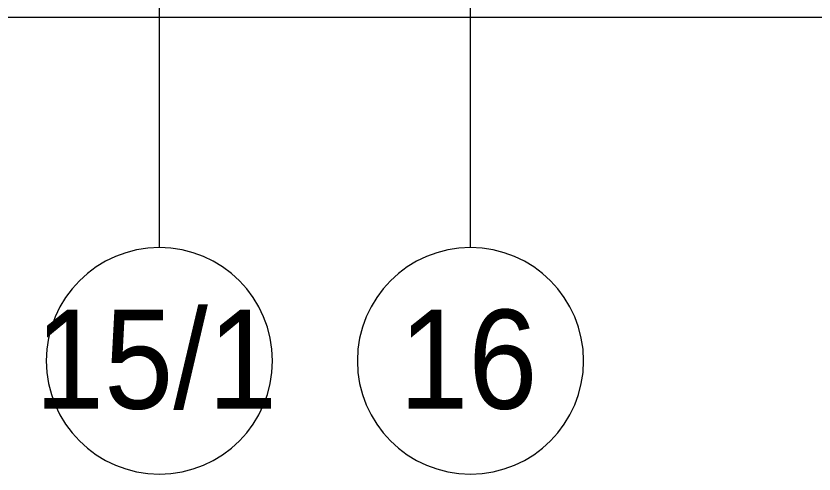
# Model space of a CAD drawing. Header units: millimetres. Extents: x -249154 to 415037, y -45458 to 354837.
# Drawn here: x 53510 to 59154, y 75680 to 78917 of the extents above; entities that cross this region are included whole.
import ezdxf

# ---------------------------------------------------------------- set-up
doc = ezdxf.new("R2010")
doc.units = ezdxf.units.MM
for name, color, linetype, lineweight in [('A-WALL', 7, 'Continuous', 5), ('Оси', 7, 'Continuous', 9), ('Оси-1', 7, 'Continuous', 20)]:
    doc.layers.add(name, color=color, linetype=linetype, lineweight=lineweight)
doc.styles.add('Arial', font='arial.ttf', dxfattribs={"width": 0.9, "height": 700})

# ---------------------------------------------------------------- blocks, each defined once
blk = doc.blocks.new('Ось сетки - D8-29747960-Объем проектирования 1 этажа')
at = {"layer": 'Оси-1'}
for start, end in [(360, 180), (180, 360)]:
    blk.add_arc((0, 0), 4, start, end, dxfattribs=at)
blk = doc.blocks.new('1floor')
at = {"layer": 'A-WALL'}
blk.add_line((72280, -280), (-290, -280), dxfattribs=at)
at = {"layer": 'Оси'}
for p, q in [((54460, -1906.3), (54460, 3093.7)), ((56660, -1906.3), (56660, 3093.7))]:
    blk.add_line(p, q, dxfattribs=at)
at = {"layer": 'Оси-1', "xscale": 199.9999999999999, "yscale": 199.9999999999999, "zscale": 199.9999999999999}
for p in [(54460, -2706.3), (56660, -2706.3)]:
    blk.add_blockref('Ось сетки - D8-29747960-Объем проектирования 1 этажа', p, dxfattribs=at)
at = {"layer": 'Оси', "char_height": 700, "attachment_point": 1, "style": 'Arial'}
for s, insert, width in [('15/1', (53579.5, -2345), 2121.265), ('16', (56154.8, -2345), 1212.151)]:
    blk.add_mtext(s, dxfattribs=dict(at, insert=insert, width=width))

msp = doc.modelspace()

# ---------------------------------------------------------------- block references
msp.add_blockref('1floor', (64.7, 79186.1))

doc.saveas('drawing.dxf')
